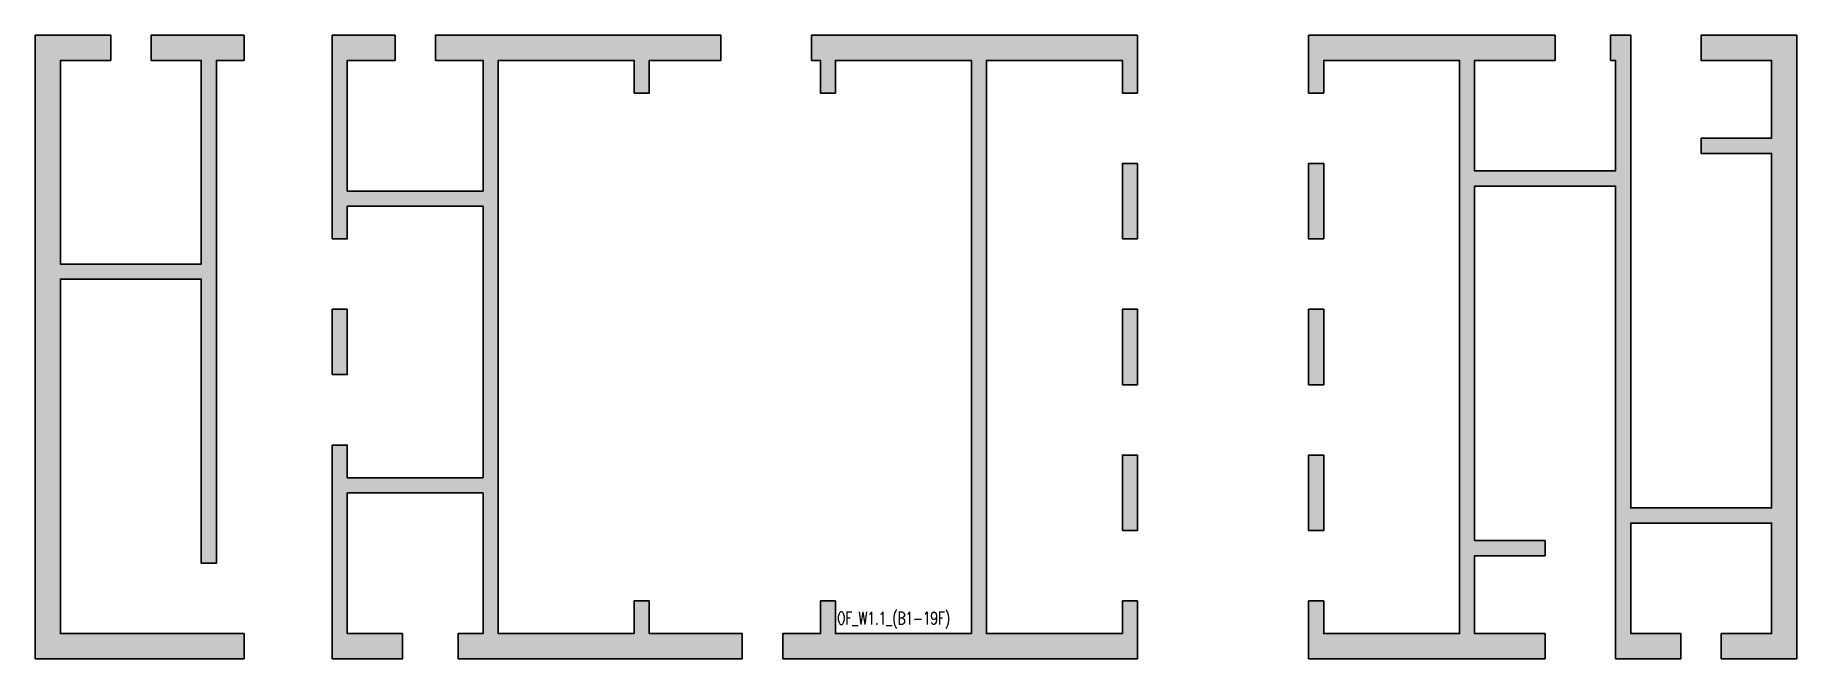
# Model space of a CAD drawing. Header units: millimetres. Extents: x 40300 to 75300, y 51800 to 64200.
import ezdxf

# ---------------------------------------------------------------- set-up
doc = ezdxf.new("R2010")
doc.units = ezdxf.units.MM
doc.layers.get('Defpoints').update_dxf_attribs({"color": 151, "lineweight": 9})
doc.layers.add('NDC_S_HATCH COLUMN AND WALL', color=251, linetype='Continuous', lineweight=13)
doc.layers.add('NDC_S_WALL', color=6, linetype='Continuous', lineweight=35)
doc.styles.add('NDC_BAR 2', font='romans.shx', dxfattribs={"width": 0.8})

msp = doc.modelspace()

# ---------------------------------------------------------------- hatches: boundary and pattern name
at = {"layer": 'NDC_S_HATCH COLUMN AND WALL'}
h = msp.add_hatch(color=256, dxfattribs=at)
h.dxf.hatch_style = 1
h.paths.add_polyline_path([(40800, 59350), (43600, 59350), (43600, 53700), (43900, 53700), (43900, 63700), (44450, 63700), (44450, 64200), (42601, 64200), (42601, 63700), (43600, 63700), (43600, 59650), (40800, 59650), (40800, 63700), (41799, 63700), (41799, 64200), (40300, 64200), (40300, 51800), (44450, 51800), (44450, 52300), (40800, 52300)])
h.paths.add_polyline_path([(49500, 63700), (52200, 63700), (52200, 63050), (52500, 63050), (52500, 63700), (53925, 63700), (53925, 64200), (48251, 64200), (48251, 63700), (49200, 63700), (49200, 61100), (46500, 61100), (46500, 63700), (47449, 63700), (47449, 64200), (46200, 64200), (46200, 60150), (46500, 60150), (46500, 60800), (49200, 60800), (49200, 55400), (46500, 55400), (46500, 56050), (46200, 56050), (46200, 52300), (46200, 51800), (47600, 51800), (47600, 52300), (46500, 52300), (46500, 55100), (49200, 55100), (49200, 52300), (48700, 52300), (48700, 51800), (54349, 51800), (54349, 52300), (52500, 52300), (52500, 52950), (52200, 52950), (52200, 52300), (49500, 52300)])
h.paths.add_polyline_path([(46200, 57450), (46500, 57450), (46500, 58750), (46200, 58750)], flags=17)
h.paths.add_polyline_path([(59200, 63700), (61900, 63700), (61900, 63050), (62200, 63050), (62200, 64200), (55725, 64200), (55725, 63700), (55900, 63700), (55900, 63050), (56200, 63050), (56200, 63700), (58900, 63700), (58900, 52300), (56200, 52300), (56200, 52950), (55900, 52950), (55900, 52300), (55151, 52300), (55151, 51800), (62200, 51800), (62200, 52950), (61900, 52950), (61900, 52300), (59200, 52300)])
h.paths.add_polyline_path([(62200, 61650), (61900, 61650), (61900, 60150), (62200, 60150)], flags=17)
h.paths.add_polyline_path([(61900, 57250), (62200, 57250), (62200, 58750), (61900, 58750)], flags=17)
h.paths.add_polyline_path([(62200, 55850), (61900, 55850), (61900, 54350), (62200, 54350)], flags=17)
h.paths.add_polyline_path([(68900, 61200), (71700, 61200), (71700, 51800), (72999, 51800), (72999, 52300), (72000, 52300), (72000, 54500), (74800, 54500), (74800, 52300), (73801, 52300), (73801, 51800), (75300, 51800), (75300, 64200), (73400, 64200), (73400, 63700), (74800, 63700), (74800, 62150), (73400, 62150), (73400, 61850), (74800, 61850), (74800, 54800), (72000, 54800), (72000, 64200), (71600, 64200), (71600, 63700), (71700, 63700), (71700, 61500), (68900, 61500), (68900, 63700), (70498, 63700), (70498, 64200), (65600, 64200), (65600, 63050), (65900, 63050), (65900, 63700), (68600, 63700), (68600, 52300), (65900, 52300), (65900, 52950), (65600, 52950), (65600, 51800), (70300, 51800), (70300, 52300), (68900, 52300), (68900, 53850), (70300, 53850), (70300, 54150), (68900, 54150)])
h.paths.add_polyline_path([(65900, 61650), (65600, 61650), (65600, 60150), (65900, 60150)], flags=17)
h.paths.add_polyline_path([(65900, 58750), (65600, 58750), (65600, 57250), (65900, 57250)])
h.paths.add_polyline_path([(65900, 55850), (65600, 55850), (65600, 54350), (65900, 54350)])

# ---------------------------------------------------------------- linework, layer by layer
at = {"layer": 'NDC_S_WALL', "ltscale": 200}
for points in [[(40300, 51800), (44450, 51800), (44450, 51800), (44450, 52300), (44450, 52300), (40800, 52300), (40800, 59350), (43600, 59350), (43600, 53700), (43600, 53700), (43900, 53700), (43900, 63700), (44450, 63700), (44450, 64200), (42601, 64200), (42601, 64200), (42601, 63700), (42601, 63700), (43600, 63700), (43600, 63700), (43600, 59650), (40800, 59650), (40800, 63700), (41799, 63700), (41799, 63700), (41799, 64200), (41799, 64200), (40300, 64200)], [(46200, 57450), (46500, 57450), (46500, 58750), (46200, 58750)]]:
    msp.add_lwpolyline(points, close=True, dxfattribs=at)
for points in [[(49200, 55100), (46500, 55100), (46500, 55100), (46500, 52300), (47600, 52300), (47600, 52300), (47600, 51800), (46200, 51800), (46200, 52300), (46200, 56050), (46500, 56050), (46500, 55400), (49200, 55400), (49200, 55400), (49200, 60800), (49200, 60800), (46500, 60800), (46500, 60800), (46500, 60150), (46200, 60150), (46200, 64200), (47449, 64200), (47449, 64200), (47449, 63700), (47449, 63700), (46500, 63700), (46500, 61100), (49200, 61100), (49200, 61100), (49200, 63700), (49200, 63700), (48251, 63700), (48251, 63700), (48251, 64200), (53925, 64200), (53925, 63700), (53925, 63700), (52500, 63700), (52500, 63050), (52500, 63050), (52200, 63050), (52200, 63700), (49500, 63700), (49500, 52300), (52200, 52300), (52200, 52950), (52500, 52950), (52500, 52950), (52500, 52300), (54349, 52300), (54349, 52300), (54349, 51800), (54349, 51800), (48700, 51800), (48700, 52300), (48700, 52300), (49200, 52300), (49200, 55100)], [(62200, 52950), (61900, 52950), (61900, 52300), (59200, 52300), (59200, 63700), (61900, 63700), (61900, 63050), (62200, 63050), (62200, 64200), (55725, 64200), (55725, 63700), (55900, 63700), (55900, 63050), (56200, 63050), (56200, 63700), (58900, 63700), (58900, 52300), (56200, 52300), (56200, 52950), (55900, 52950), (55900, 52300), (55151, 52300), (55151, 51800), (62200, 51800), (62200, 52950)], [(65900, 52950), (65600, 52950), (65600, 51800), (65600, 51800), (70300, 51800), (70300, 51800), (70300, 52300), (70300, 52300), (68900, 52300), (68900, 53850), (68900, 53850), (70300, 53850), (70300, 54150), (68900, 54150), (68900, 54150), (68900, 61200), (68900, 61200), (71700, 61200), (71700, 51800), (72999, 51800), (72999, 51800), (72999, 52300), (72999, 52300), (72000, 52300), (72000, 54500), (72000, 54500), (74800, 54500), (74800, 54500), (74800, 52300), (73801, 52300), (73801, 52300), (73801, 51800), (73801, 51800), (75300, 51800), (75300, 64200), (73400, 64200), (73400, 64200), (73400, 63700), (73400, 63700), (74800, 63700), (74800, 63700), (74800, 62150), (74800, 62150), (73400, 62150), (73400, 61850), (74800, 61850), (74800, 61850), (74800, 54800), (74800, 54800), (72000, 54800), (72000, 54800), (72000, 64200), (72000, 64200), (71600, 64200), (71600, 64200), (71600, 63700), (71600, 63700), (71700, 63700), (71700, 61500), (68900, 61500), (68900, 63700), (68900, 63700), (70498, 63700), (70498, 63700), (70498, 64200), (70498, 64200), (65600, 64200), (65600, 63050), (65900, 63050), (65900, 63700), (68600, 63700), (68600, 63700), (68600, 52300), (65900, 52300), (65900, 52300), (65900, 52950)], [(61900, 60150), (61900, 61650), (62200, 61650), (62200, 60150), (61900, 60150)], [(65900, 60150), (65900, 61650), (65900, 61650), (65600, 61650), (65600, 60150), (65900, 60150)], [(62200, 57250), (62200, 58750), (61900, 58750), (61900, 57250), (62200, 57250)], [(65900, 57250), (65600, 57250), (65600, 58750), (65600, 58750), (65900, 58750), (65900, 58750), (65900, 57250)], [(61900, 54350), (62200, 54350), (62200, 55850), (61900, 55850), (61900, 54350)], [(65600, 54350), (65900, 54350), (65900, 55850), (65600, 55850), (65600, 54350)]]:
    msp.add_lwpolyline(points, dxfattribs=at)

# ---------------------------------------------------------------- texts
at = {"layer": 'Defpoints', "style": 'NDC_BAR 2', "width": 0.7}
msp.add_text('OF_W1.1_(B1-19F)', height=250, dxfattribs=at).set_placement((56234, 52483))

doc.saveas('drawing.dxf')
